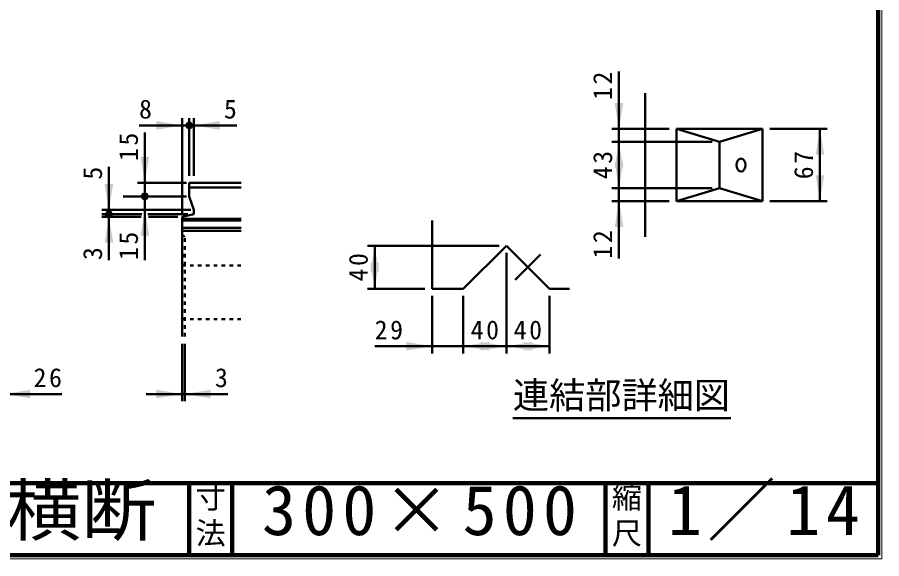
# Model space of a CAD drawing. Units: millimetres, scale not verified. Extents: x 100 to 4105, y 100 to 2870.
# Drawn here: x 2901 to 4105, y 100 to 854 of the extents above; entities that cross this region are included whole.
import ezdxf
from ezdxf.enums import TextEntityAlignment as Align

# ---------------------------------------------------------------- set-up
doc = ezdxf.new("R2010")
doc.units = ezdxf.units.MM
doc.header["$LTSCALE"] = 5
doc.linetypes.add('USER1', pattern=[2.2, 1, -1.2])
doc.linetypes.add('USER3', pattern=[13.4, 10, -1.2, 1, -1.2])
doc.layers.add('V-nasSTD', color=7, linetype='Continuous', lineweight=35)
doc.styles.add('ＭＳ ゴシック', font='')
doc.styles.get('ＭＳ ゴシック').set_extended_font_data('MS Gothic')

msp = doc.modelspace()

# ---------------------------------------------------------------- hatches: boundary and pattern name
at = {"layer": 'V-nasSTD'}
for points in [[(3732.944, 734.502), (3738.944, 698.502), (3744.944, 734.502)], [(3094.226, 697.427), (3130.226, 703.427), (3094.226, 709.427)], [(3182.476, 709.427), (3146.476, 703.427), (3182.476, 697.427)], [(4024.944, 662.502), (4018.944, 698.502), (4012.944, 662.502)], [(3744.944, 644.502), (3738.944, 680.502), (3732.944, 644.502)], [(3072.226, 659.427), (3078.226, 623.427), (3084.226, 659.427)], [(3732.944, 652.002), (3738.944, 616.002), (3744.944, 652.002)], [(4012.944, 634.002), (4018.944, 598.002), (4024.944, 634.002)], [(3022.226, 621.927), (3028.226, 585.927), (3034.226, 621.927)], [(3744.944, 562.002), (3738.944, 598.002), (3732.944, 562.002)], [(3084.226, 549.927), (3078.226, 585.927), (3072.226, 549.927)], [(3034.226, 539.927), (3028.226, 575.927), (3022.226, 539.927)], [(3404.525, 499.929), (3398.525, 535.929), (3392.525, 499.929)], [(3392.525, 511.929), (3398.525, 475.929), (3404.525, 511.929)], [(3442.525, 389.929), (3478.525, 395.929), (3442.525, 401.929)], [(3558.025, 401.929), (3522.025, 395.929), (3558.025, 389.929)], [(3546.025, 389.929), (3582.025, 395.929), (3546.025, 401.929)], [(3618.025, 401.929), (3582.025, 395.929), (3618.025, 389.929)], [(3606.025, 389.929), (3642.025, 395.929), (3606.025, 401.929)], [(2918.836, 335.376), (2882.836, 329.376), (2918.836, 323.376)], [(3094.226, 323.376), (3130.226, 329.376), (3094.226, 335.376)], [(3169.976, 335.376), (3133.976, 329.376), (3169.976, 323.376)]]:
    msp.add_hatch(color=256, dxfattribs=at).paths.add_polyline_path(points)

# ---------------------------------------------------------------- linework, layer by layer
at = {"layer": 'V-nasSTD', "lineweight": 100}
for p, q in [((4100, 105), (4100, 2865)), ((105, 205), (4100, 205)), ((3140, 205), (3140, 105)), ((3200, 205), (3200, 105)), ((3720, 205), (3720, 105)), ((3780, 205), (3780, 105)), ((105, 105), (4100, 105))]:
    msp.add_line(p, q, dxfattribs=at)
at = {"layer": 'V-nasSTD', "lineweight": 50}
for p, q in [((3738.944, 778.502), (3738.944, 698.502)), ((3775.444, 748.252), (3775.444, 548.252)), ((3130.226, 713.427), (3130.226, 581.427)), ((3140.226, 713.427), (3140.226, 633.427)), ((3146.476, 713.427), (3146.476, 633.427)), ((3070.226, 703.427), (3130.226, 703.427)), ((3130.226, 703.427), (3140.226, 703.427)), ((3140.226, 703.427), (3146.476, 703.427)), ((3206.476, 703.427), (3146.476, 703.427)), ((3078.226, 693.427), (3078.226, 623.427)), ((3808.944, 698.502), (3728.944, 698.502)), ((3738.944, 680.502), (3738.944, 698.502)), ((3818.944, 698.502), (3818.944, 598.002)), ((3818.944, 698.502), (3938.944, 698.502)), ((3818.944, 698.502), (3878.944, 680.502)), ((3878.944, 680.502), (3938.944, 698.502)), ((3938.944, 698.502), (3938.944, 598.002)), ((3948.944, 698.502), (4028.944, 698.502)), ((4018.944, 598.002), (4018.944, 698.502)), ((3868.944, 680.502), (3728.944, 680.502)), ((3738.944, 616.002), (3738.944, 680.502)), ((3878.944, 680.502), (3878.944, 616.002)), ((3028.226, 645.927), (3028.226, 585.927)), ((3128.226, 623.427), (3068.226, 623.427)), ((3078.226, 623.427), (3078.226, 604.677)), ((3132.226, 623.427), (3136.226, 623.427)), ((3140.226, 623.427), (3212.367, 623.427)), ((3140.226, 623.427), (3140.226, 604.677)), ((3140.226, 617.177), (3212.367, 617.177)), ((3868.944, 616.002), (3728.944, 616.002)), ((3738.944, 598.002), (3738.944, 616.002)), ((3818.944, 598.002), (3878.944, 616.002)), ((3878.944, 616.002), (3938.944, 598.002)), ((3128.226, 604.677), (3048.226, 604.677)), ((3078.226, 604.677), (3078.226, 585.927)), ((3132.226, 604.677), (3136.226, 604.677)), ((3140.226, 604.677), (3146.476, 585.927)), ((3808.944, 598.002), (3728.944, 598.002)), ((3738.944, 518.002), (3738.944, 598.002)), ((3818.944, 598.002), (3938.944, 598.002)), ((3948.944, 598.002), (4028.944, 598.002)), ((3128.226, 585.927), (3018.226, 585.927)), ((3074.226, 579.677), (3018.226, 579.677)), ((3028.226, 585.927), (3028.226, 579.677)), ((3028.226, 579.677), (3028.226, 575.927)), ((3078.226, 515.927), (3078.226, 585.927)), ((3082.226, 579.677), (3138.226, 579.677)), ((3130.226, 575.927), (3146.476, 579.677)), ((3132.226, 585.927), (3142.476, 585.927)), ((3146.476, 585.927), (3146.476, 579.677)), ((3073.226, 575.927), (3018.226, 575.927)), ((3028.226, 515.927), (3028.226, 575.927)), ((3083.226, 575.927), (3124.226, 575.927)), ((3130.226, 409.376), (3130.226, 575.927)), ((3130.226, 573.446), (3212.367, 573.446)), ((3130.226, 570.927), (3212.367, 570.927)), ((3478.525, 570.929), (3478.525, 475.929)), ((3130.226, 560.927), (3212.367, 560.927)), ((3130.226, 556.729), (3212.367, 556.729)), ((3572.025, 535.929), (3388.525, 535.929)), ((3398.525, 475.929), (3398.525, 535.929)), ((3522.025, 475.929), (3582.025, 535.929)), ((3582.025, 535.929), (3642.025, 475.929)), ((3582.025, 525.929), (3582.025, 385.929)), ((3468.525, 475.929), (3388.525, 475.929)), ((3478.525, 475.929), (3522.025, 475.929)), ((3642.025, 475.929), (3670.025, 475.929)), ((3478.525, 465.929), (3478.525, 385.929)), ((3522.025, 465.929), (3522.025, 385.929)), ((3642.025, 465.929), (3642.025, 385.929)), ((3130.226, 399.376), (3130.226, 319.376)), ((3133.976, 399.376), (3133.976, 319.376)), ((3398.525, 395.929), (3478.525, 395.929)), ((3478.525, 395.929), (3522.025, 395.929)), ((3522.025, 395.929), (3582.025, 395.929)), ((3582.025, 395.929), (3642.025, 395.929)), ((2962.836, 329.376), (2882.836, 329.376)), ((3080.226, 329.376), (3130.226, 329.376)), ((3130.226, 329.376), (3133.976, 329.376)), ((3193.976, 329.376), (3133.976, 329.376)), ((3591.187, 295.686), (3894.595, 295.686))]:
    msp.add_line(p, q, dxfattribs=at)
at = {"layer": 'V-nasSTD', "linetype": 'USER1', "lineweight": 50}
for p, q in [((3133.976, 548.427), (3130.226, 550.927)), ((3133.976, 409.376), (3133.976, 548.427)), ((3130.226, 520.927), (3133.976, 523.427)), ((3130.226, 508.427), (3212.367, 508.427)), ((3130.226, 433.427), (3212.367, 433.427))]:
    msp.add_line(p, q, dxfattribs=at)
at = {"layer": 'V-nasSTD', "linetype": 'USER3', "lineweight": 50}
msp.add_line((3594.347, 488.252), (3629.703, 523.607), dxfattribs=at)
at = {"layer": 'V-nasSTD', "lineweight": 13}
msp.add_lwpolyline([(100, 100), (100, 2870), (4105, 2870), (4105, 100)], close=True, dxfattribs=at)
at = {"layer": 'V-nasSTD', "lineweight": 50}
for centre in [(3140.226, 703.427), (3078.226, 604.677), (3028.226, 579.677)]:
    msp.add_circle(centre, 4, dxfattribs=at)
msp.add_ellipse((3908.944, 648.252), major_axis=(0, 9), ratio=0.707107, dxfattribs=at)

# ---------------------------------------------------------------- texts
at = {"layer": 'V-nasSTD', "style": 'ＭＳ ゴシック'}
for s, height, p in [('8', 26.39, (3070.226, 739.427)), ('5', 26.39, (3188.476, 739.427)), ('3', 26.39, (3175.976, 365.376)), ('連結部詳細図', 36.95, (3591.187, 346.086)), ('寸', 30.79, (3148.982, 200.999)), ('縮', 30.79, (3728.982, 200.999)), ('法', 30.79, (3148.976, 151.01)), ('尺', 30.79, (3728.976, 151.01))]:
    msp.add_text(s, height=height, dxfattribs=at).set_placement(p, align=Align.TOP_LEFT)
for s, p in [('5', (2992.226, 627.927)), ('3', (2992.226, 515.927))]:
    msp.add_text(s, height=26.39, rotation=90, dxfattribs=at).set_placement(p, align=Align.TOP_LEFT)
at = {"layer": 'V-nasSTD', "style": 'ＭＳ ゴシック', "width": 1.1}
msp.add_text('ユニロード 横断', height=69.65, dxfattribs=at).set_placement((2310.5, 202.47), align=Align.TOP_LEFT)
at = {"layer": 'V-nasSTD', "char_height": 26.39, "attachment_point": 1, "rotation": 90, "style": 'ＭＳ ゴシック'}
for s, insert in [('\\T1.2;12', (3702.944, 738.902)), ('\\T1.2;15', (3042.226, 653.827)), ('\\T1.2;43', (3702.944, 628.452)), ('\\T1.2;67', (3982.944, 628.452)), ('\\T1.2;12', (3702.944, 518.002)), ('\\T1.2;15', (3042.226, 515.927)), ('\\T1.2;40', (3362.525, 486.129))]:
    msp.add_mtext(s, dxfattribs=dict(at, insert=insert))
at = {"layer": 'V-nasSTD', "attachment_point": 1, "style": 'ＭＳ ゴシック'}
for s, insert, char_height in [('\\T1.2;29', (3398.525, 431.929), 26.39), ('\\T1.2;40', (3532.225, 431.929), 26.39), ('\\T1.2;40', (3592.225, 431.929), 26.39), ('\\T1.2;26', (2923.236, 365.376), 26.39), ('\\T1.16;1／14', (3807.033, 202.582), 69.65), ('\\T1.18;300×500', (3241.581, 202.508), 69.65)]:
    msp.add_mtext(s, dxfattribs=dict(at, insert=insert, char_height=char_height))

doc.saveas('drawing.dxf')
